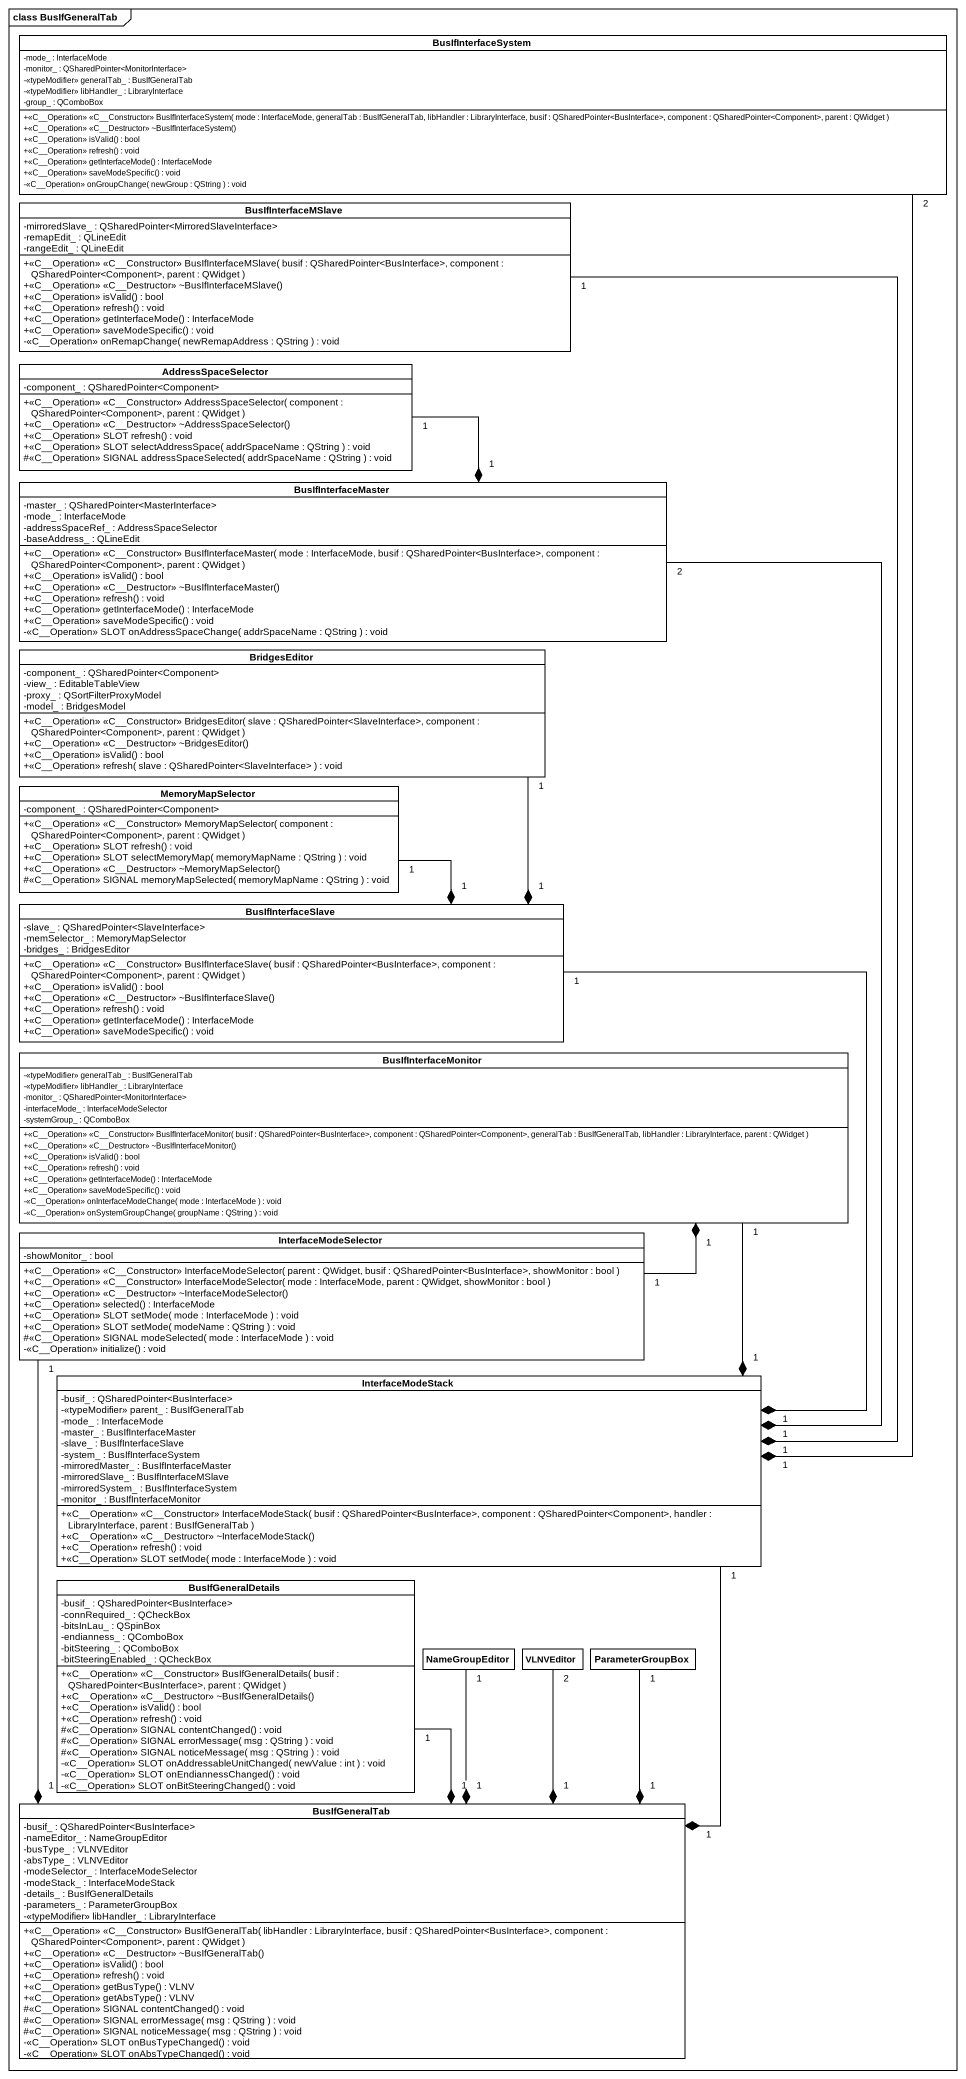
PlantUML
@startuml
mainframe class BusIfGeneralTab
hide circle
hide empty members
skinparam classAttributeIconSize 0
class BusIfInterfaceSystem {
  -mode_ : InterfaceMode
  -monitor_ : QSharedPointer<MonitorInterface>
  -<<typeModifier>> generalTab_ : BusIfGeneralTab
  -<<typeModifier>> libHandler_ : LibraryInterface
  -group_ : QComboBox
  +<<C~__Operation>> <<C~__Constructor>> BusIfInterfaceSystem( mode : InterfaceMode, generalTab : BusIfGeneralTab, libHandler : LibraryInterface, busif : QSharedPointer<BusInterface>, component : QSharedPointer<Component>, parent : QWidget )
  +<<C~__Operation>> <<C~__Destructor>> ~BusIfInterfaceSystem()
  +<<C__Operation>> isValid() : bool
  +<<C__Operation>> refresh() : void
  +<<C__Operation>> getInterfaceMode() : InterfaceMode
  +<<C__Operation>> saveModeSpecific() : void
  -<<C__Operation>> onGroupChange( newGroup : QString ) : void
}
class BusIfInterfaceMSlave {
  -mirroredSlave_ : QSharedPointer<MirroredSlaveInterface>
  -remapEdit_ : QLineEdit
  -rangeEdit_ : QLineEdit
  +<<C~__Operation>> <<C~__Constructor>> BusIfInterfaceMSlave( busif : QSharedPointer<BusInterface>, component : QSharedPointer<Component>, parent : QWidget )
  +<<C~__Operation>> <<C~__Destructor>> ~BusIfInterfaceMSlave()
  +<<C__Operation>> isValid() : bool
  +<<C__Operation>> refresh() : void
  +<<C__Operation>> getInterfaceMode() : InterfaceMode
  +<<C__Operation>> saveModeSpecific() : void
  -<<C__Operation>> onRemapChange( newRemapAddress : QString ) : void
}
class AddressSpaceSelector {
  -component_ : QSharedPointer<Component>
  +<<C~__Operation>> <<C~__Constructor>> AddressSpaceSelector( component : QSharedPointer<Component>, parent : QWidget )
  +<<C~__Operation>> <<C~__Destructor>> ~AddressSpaceSelector()
  +<<C__Operation>> SLOT refresh() : void
  +<<C__Operation>> SLOT selectAddressSpace( addrSpaceName : QString ) : void
  #<<C__Operation>> SIGNAL addressSpaceSelected( addrSpaceName : QString ) : void
}
class BusIfInterfaceMaster {
  -master_ : QSharedPointer<MasterInterface>
  -mode_ : InterfaceMode
  -addressSpaceRef_ : AddressSpaceSelector
  -baseAddress_ : QLineEdit
  +<<C~__Operation>> <<C~__Constructor>> BusIfInterfaceMaster( mode : InterfaceMode, busif : QSharedPointer<BusInterface>, component : QSharedPointer<Component>, parent : QWidget )
  +<<C__Operation>> isValid() : bool
  +<<C~__Operation>> <<C~__Destructor>> ~BusIfInterfaceMaster()
  +<<C__Operation>> refresh() : void
  +<<C__Operation>> getInterfaceMode() : InterfaceMode
  +<<C__Operation>> saveModeSpecific() : void
  -<<C__Operation>> SLOT onAddressSpaceChange( addrSpaceName : QString ) : void
}
class BridgesEditor {
  -component_ : QSharedPointer<Component>
  -view_ : EditableTableView
  -proxy_ : QSortFilterProxyModel
  -model_ : BridgesModel
  +<<C~__Operation>> <<C~__Constructor>> BridgesEditor( slave : QSharedPointer<SlaveInterface>, component : QSharedPointer<Component>, parent : QWidget )
  +<<C~__Operation>> <<C~__Destructor>> ~BridgesEditor()
  +<<C__Operation>> isValid() : bool
  +<<C__Operation>> refresh( slave : QSharedPointer<SlaveInterface> ) : void
}
class MemoryMapSelector {
  -component_ : QSharedPointer<Component>
  +<<C~__Operation>> <<C~__Constructor>> MemoryMapSelector( component : QSharedPointer<Component>, parent : QWidget )
  +<<C__Operation>> SLOT refresh() : void
  +<<C__Operation>> SLOT selectMemoryMap( memoryMapName : QString ) : void
  +<<C~__Operation>> <<C~__Destructor>> ~MemoryMapSelector()
  #<<C__Operation>> SIGNAL memoryMapSelected( memoryMapName : QString ) : void
}
class BusIfInterfaceSlave {
  -slave_ : QSharedPointer<SlaveInterface>
  -memSelector_ : MemoryMapSelector
  -bridges_ : BridgesEditor
  +<<C~__Operation>> <<C~__Constructor>> BusIfInterfaceSlave( busif : QSharedPointer<BusInterface>, component : QSharedPointer<Component>, parent : QWidget )
  +<<C__Operation>> isValid() : bool
  +<<C~__Operation>> <<C~__Destructor>> ~BusIfInterfaceSlave()
  +<<C__Operation>> refresh() : void
  +<<C__Operation>> getInterfaceMode() : InterfaceMode
  +<<C__Operation>> saveModeSpecific() : void
}
class BusIfInterfaceMonitor {
  -<<typeModifier>> generalTab_ : BusIfGeneralTab
  -<<typeModifier>> libHandler_ : LibraryInterface
  -monitor_ : QSharedPointer<MonitorInterface>
  -interfaceMode_ : InterfaceModeSelector
  -systemGroup_ : QComboBox
  +<<C~__Operation>> <<C~__Constructor>> BusIfInterfaceMonitor( busif : QSharedPointer<BusInterface>, component : QSharedPointer<Component>, generalTab : BusIfGeneralTab, libHandler : LibraryInterface, parent : QWidget )
  +<<C~__Operation>> <<C~__Destructor>> ~BusIfInterfaceMonitor()
  +<<C__Operation>> isValid() : bool
  +<<C__Operation>> refresh() : void
  +<<C__Operation>> getInterfaceMode() : InterfaceMode
  +<<C__Operation>> saveModeSpecific() : void
  -<<C__Operation>> onInterfaceModeChange( mode : InterfaceMode ) : void
  -<<C__Operation>> onSystemGroupChange( groupName : QString ) : void
}
class InterfaceModeSelector {
  -showMonitor_ : bool
  +<<C~__Operation>> <<C~__Constructor>> InterfaceModeSelector( parent : QWidget, busif : QSharedPointer<BusInterface>, showMonitor : bool )
  +<<C~__Operation>> <<C~__Constructor>> InterfaceModeSelector( mode : InterfaceMode, parent : QWidget, showMonitor : bool )
  +<<C~__Operation>> <<C~__Destructor>> ~InterfaceModeSelector()
  +<<C__Operation>> selected() : InterfaceMode
  +<<C__Operation>> SLOT setMode( mode : InterfaceMode ) : void
  +<<C__Operation>> SLOT setMode( modeName : QString ) : void
  #<<C__Operation>> SIGNAL modeSelected( mode : InterfaceMode ) : void
  -<<C__Operation>> initialize() : void
}
class InterfaceModeStack {
  -busif_ : QSharedPointer<BusInterface>
  -<<typeModifier>> parent_ : BusIfGeneralTab
  -mode_ : InterfaceMode
  -master_ : BusIfInterfaceMaster
  -slave_ : BusIfInterfaceSlave
  -system_ : BusIfInterfaceSystem
  -mirroredMaster_ : BusIfInterfaceMaster
  -mirroredSlave_ : BusIfInterfaceMSlave
  -mirroredSystem_ : BusIfInterfaceSystem
  -monitor_ : BusIfInterfaceMonitor
  +<<C~__Operation>> <<C~__Constructor>> InterfaceModeStack( busif : QSharedPointer<BusInterface>, component : QSharedPointer<Component>, handler : LibraryInterface, parent : BusIfGeneralTab )
  +<<C~__Operation>> <<C~__Destructor>> ~InterfaceModeStack()
  +<<C__Operation>> refresh() : void
  +<<C__Operation>> SLOT setMode( mode : InterfaceMode ) : void
}
class BusIfGeneralDetails {
  -busif_ : QSharedPointer<BusInterface>
  -connRequired_ : QCheckBox
  -bitsInLau_ : QSpinBox
  -endianness_ : QComboBox
  -bitSteering_ : QComboBox
  -bitSteeringEnabled_ : QCheckBox
  +<<C~__Operation>> <<C~__Constructor>> BusIfGeneralDetails( busif : QSharedPointer<BusInterface>, parent : QWidget )
  +<<C~__Operation>> <<C~__Destructor>> ~BusIfGeneralDetails()
  +<<C__Operation>> isValid() : bool
  +<<C__Operation>> refresh() : void
  #<<C__Operation>> SIGNAL contentChanged() : void
  #<<C__Operation>> SIGNAL errorMessage( msg : QString ) : void
  #<<C__Operation>> SIGNAL noticeMessage( msg : QString ) : void
  -<<C__Operation>> SLOT onAddressableUnitChanged( newValue : int ) : void
  -<<C__Operation>> SLOT onEndiannessChanged() : void
  -<<C__Operation>> SLOT onBitSteeringChanged() : void
}
class NameGroupEditor
class VLNVEditor
class ParameterGroupBox
class BusIfGeneralTab {
  -busif_ : QSharedPointer<BusInterface>
  -nameEditor_ : NameGroupEditor
  -busType_ : VLNVEditor
  -absType_ : VLNVEditor
  -modeSelector_ : InterfaceModeSelector
  -modeStack_ : InterfaceModeStack
  -details_ : BusIfGeneralDetails
  -parameters_ : ParameterGroupBox
  -<<typeModifier>> libHandler_ : LibraryInterface
  +<<C~__Operation>> <<C~__Constructor>> BusIfGeneralTab( libHandler : LibraryInterface, busif : QSharedPointer<BusInterface>, component : QSharedPointer<Component>, parent : QWidget )
  +<<C~__Operation>> <<C~__Destructor>> ~BusIfGeneralTab()
  +<<C__Operation>> isValid() : bool
  +<<C__Operation>> refresh() : void
  +<<C__Operation>> getBusType() : VLNV
  +<<C__Operation>> getAbsType() : VLNV
  #<<C__Operation>> SIGNAL contentChanged() : void
  #<<C__Operation>> SIGNAL errorMessage( msg : QString ) : void
  #<<C__Operation>> SIGNAL noticeMessage( msg : QString ) : void
  -<<C__Operation>> SLOT onBusTypeChanged() : void
  -<<C__Operation>> SLOT onAbsTypeChanged() : void
}
BusIfInterfaceMaster "1" *-up- "1" AddressSpaceSelector
BusIfInterfaceSlave "1" *-up- "1" BridgesEditor
BusIfInterfaceSlave "1" *-up- "1" MemoryMapSelector
BusIfInterfaceMonitor "1" *-- "1" InterfaceModeSelector
InterfaceModeStack "1" *-up- "2" BusIfInterfaceSystem
InterfaceModeStack "1" *-up- "1" BusIfInterfaceMSlave
InterfaceModeStack "1" *-up- "2" BusIfInterfaceMaster
InterfaceModeStack "1" *-up- "1" BusIfInterfaceSlave
InterfaceModeStack "1" *-up- "1" BusIfInterfaceMonitor
BusIfGeneralTab "1" *-up- "1" InterfaceModeSelector
BusIfGeneralTab "1" *-up- "1" InterfaceModeStack
BusIfGeneralTab "1" *-up- "1" BusIfGeneralDetails
BusIfGeneralTab "1" *-up- "1" NameGroupEditor
BusIfGeneralTab "1" *-up- "2" VLNVEditor
BusIfGeneralTab "1" *-up- "1" ParameterGroupBox
@enduml
